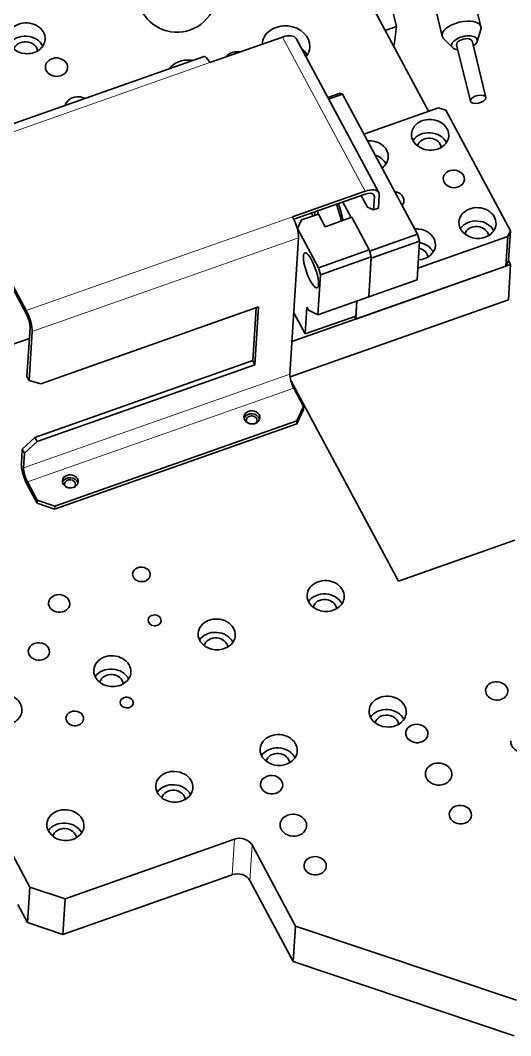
# Model space of a CAD drawing. Header units: millimetres. Extents: x 50851 to 121906, y -34238 to -12059.
# Drawn here: x 119144.26 to 119159.03, y -27282.46 to -27251.83 of the extents above; entities that cross this region are included whole.
import ezdxf

# ---------------------------------------------------------------- set-up
doc = ezdxf.new("R2010")
doc.units = ezdxf.units.MM
doc.layers.add('标注线', color=3, linetype='Continuous', lineweight=25)

# ---------------------------------------------------------------- blocks, each defined once
blk = doc.blocks.new('WWDA8SD8')
at = {"color": 7, "lineweight": 35}
for p, q in [((120985.91, -28174.07), (121037.34, -28270.1)), ((120955.06, -28251.76), (120982.41, -28242.12)), ((120987.48, -28242.64), (121018.6, -28300.74)), ((121047.92, -28245.02), (121053.12, -28266.29)), ((121053.75, -28243.59), (121058.94, -28264.87)), ((120852.57, -28284.83), (120952.85, -28249.46)), ((121004.98, -28263.69), (121033.23, -28316.44)), ((121013.01, -28278.69), (121041.16, -28268.76)), ((121068.16, -28315.14), (121043.8, -28269.65)), ((120885.83, -28346.36), (120854.71, -28288.25)), ((120885.9, -28345.24), (120854.78, -28287.13)), ((120986.18, -28309.87), (121013.53, -28300.22)), ((120986.64, -28310.8), (121013.46, -28301.34)), ((120988.42, -28317.81), (120985.13, -28369.2)), ((121033.33, -28329.24), (121067.16, -28317.31)), ((120995.89, -28329.07), (121015.03, -28322.32)), ((120996.64, -28331.72), (121015.78, -28324.96)), ((121068.27, -28327.84), (120985.92, -28356.88)), ((121066.44, -28328.48), (121009.92, -28348.42)), ((121067.41, -28341.24), (120985.19, -28370.24)), ((120995.67, -28346.79), (121014.82, -28340.04)), ((120891.34, -28372.8), (120973.39, -28343.86)), ((120971.99, -28365.64), (120973.39, -28343.86)), ((121010, -28347.31), (120990.85, -28354.06)), ((120889.13, -28393.05), (120971.17, -28364.12)), ((120889.95, -28394.58), (120971.99, -28365.64)), ((121026.02, -28447.28), (120985.49, -28371.59)), ((120896.57, -28420.08), (120987.73, -28387.92)), ((120987.8, -28386.8), (120896.64, -28418.96)), ((121069.78, -28431.84), (121026.02, -28447.28)), ((120874.99, -28539.64), (120887.27, -28562.58)), ((120964.29, -28544.5), (120900.48, -28567.01)), ((120970.9, -28546.71), (120987.28, -28577.3)), ((120899.62, -28580.41), (120963.44, -28557.91)), ((120986.42, -28590.7), (120970.04, -28560.12)), ((121070.51, -28605.21), (120987.28, -28577.3)), ((121069.65, -28618.62), (120986.42, -28590.7))]:
    blk.add_line(p, q, dxfattribs=at)
at = {"color": 7, "lineweight": 35, "ltscale": 0.168696}
blk.add_line((121025.34, -28238.19), (121023.63, -28231.66), dxfattribs=at)
at = {"color": 7, "lineweight": 35, "ltscale": 0.218995}
for p, q in [((121055.01, -28229.76), (121057.09, -28238.27)), ((121040.44, -28233.32), (121042.51, -28241.83))]:
    blk.add_line(p, q, dxfattribs=at)
at = {"color": 7, "lineweight": 35, "ltscale": 0.113417}
blk.add_line((121025.34, -28238.19), (121021.06, -28239.7), dxfattribs=at)
at = {"color": 7, "lineweight": 35, "ltscale": 0.177793}
blk.add_line((121025.34, -28238.19), (121024.44, -28245.24), dxfattribs=at)
at = {"color": 7, "lineweight": 35, "ltscale": 0.117688}
blk.add_line((121055.67, -28243.81), (121057.04, -28239.31), dxfattribs=at)
at = {"color": 7, "lineweight": 13}
for p, q in [((120982.41, -28242.12), (121013.53, -28300.22)), ((120854.78, -28287.13), (120955.06, -28251.76)), ((120885.9, -28345.24), (120986.18, -28309.87)), ((120988.42, -28317.81), (120888.15, -28353.18)), ((120884.85, -28404.57), (120985.13, -28369.2)), ((120986.63, -28374.49), (120886.35, -28409.86))]:
    blk.add_line(p, q, dxfattribs=at)
at = {"color": 7, "lineweight": 35, "ltscale": 0.117689}
blk.add_line((121046.33, -28246.09), (121043.03, -28242.73), dxfattribs=at)
at = {"color": 7, "lineweight": 35, "ltscale": 0.009112}
blk.add_line((121024.44, -28245.24), (121024.09, -28245.36), dxfattribs=at)
at = {"color": 7, "lineweight": 35, "ltscale": 0.123759}
blk.add_line((120999.42, -28264.92), (121004.08, -28263.27), dxfattribs=at)
at = {"color": 7, "lineweight": 35, "ltscale": 0.138693}
blk.add_line((120999.74, -28265.53), (121004.98, -28263.69), dxfattribs=at)
at = {"color": 7, "lineweight": 35, "ltscale": 0.02453}
blk.add_line((121004.08, -28263.27), (121004.98, -28263.69), dxfattribs=at)
at = {"color": 7, "lineweight": 35, "ltscale": 0.069674}
blk.add_line((121041.16, -28268.76), (121043.8, -28269.65), dxfattribs=at)
at = {"color": 7, "lineweight": 35, "ltscale": 0.166684}
blk.add_line((121005.05, -28304.31), (121008.2, -28310.18), dxfattribs=at)
at = {"color": 7, "lineweight": 35, "ltscale": 0.126}
blk.add_line((121014.41, -28306.29), (121012.03, -28301.84), dxfattribs=at)
at = {"color": 7, "lineweight": 13, "ltscale": 0.029393}
blk.add_line((121016.41, -28301.25), (121016.96, -28302.29), dxfattribs=at)
at = {"color": 7, "lineweight": 35, "ltscale": 0.12594}
for p, q in [((121016.64, -28307.32), (121016.96, -28302.29)), ((121018.78, -28301.65), (121018.46, -28306.67))]:
    blk.add_line(p, q, dxfattribs=at)
at = {"color": 7, "lineweight": 35, "ltscale": 0.061328}
blk.add_line((121016.64, -28307.32), (121014.41, -28306.29), dxfattribs=at)
at = {"color": 7, "lineweight": 35, "ltscale": 0.048333}
blk.add_line((121016.64, -28307.32), (121018.46, -28306.67), dxfattribs=at)
at = {"color": 7, "lineweight": 35, "ltscale": 0.089744}
blk.add_line((120989.51, -28311.09), (120988.01, -28314.35), dxfattribs=at)
at = {"color": 7, "lineweight": 35, "ltscale": 0.169164}
blk.add_line((120989.51, -28311.09), (120995.9, -28308.84), dxfattribs=at)
at = {"color": 7, "lineweight": 35, "ltscale": 0.135511}
blk.add_line((120998.46, -28313.62), (120995.9, -28308.84), dxfattribs=at)
at = {"color": 7, "lineweight": 35, "ltscale": 0.265827}
blk.add_line((121008.48, -28310.08), (120998.46, -28313.62), dxfattribs=at)
at = {"color": 7, "lineweight": 35, "ltscale": 0.34694}
blk.add_line((121015.03, -28322.32), (121008.48, -28310.08), dxfattribs=at)
at = {"color": 7, "lineweight": 35, "ltscale": 0.006375}
blk.add_line((120988.01, -28314.35), (120987.99, -28314.61), dxfattribs=at)
at = {"color": 7, "lineweight": 35, "ltscale": 0.417398}
blk.add_line((120995.89, -28329.07), (120988.01, -28314.35), dxfattribs=at)
at = {"color": 7, "lineweight": 35, "ltscale": 0.059828}
blk.add_line((121068.16, -28315.14), (121067.16, -28317.31), dxfattribs=at)
at = {"color": 7, "lineweight": 35, "ltscale": 0.279866}
blk.add_line((121068.16, -28315.14), (121067.45, -28326.31), dxfattribs=at)
at = {"color": 7, "lineweight": 35, "ltscale": 0.478687}
blk.add_line((121015.17, -28322.81), (121033.23, -28316.44), dxfattribs=at)
at = {"color": 7, "lineweight": 35, "ltscale": 0.483321}
blk.add_line((121015.75, -28325.52), (121033.98, -28319.09), dxfattribs=at)
at = {"color": 7, "lineweight": 35, "ltscale": 0.363825}
blk.add_line((121033.05, -28333.61), (121033.98, -28319.09), dxfattribs=at)
at = {"color": 7, "lineweight": 35, "ltscale": 0.068746}
for p, q in [((121033.23, -28316.44), (121033.98, -28319.09)), ((121015.03, -28322.32), (121015.78, -28324.96))]:
    blk.add_line(p, q, dxfattribs=at)
at = {"color": 7, "lineweight": 35, "ltscale": 0.279868}
blk.add_line((121067.16, -28317.31), (121066.44, -28328.48), dxfattribs=at)
at = {"color": 7, "lineweight": 35, "ltscale": 0.377736}
for p, q in [((121014.82, -28340.04), (121015.78, -28324.96)), ((120995.67, -28346.79), (120996.64, -28331.72))]:
    blk.add_line(p, q, dxfattribs=at)
at = {"color": 7, "lineweight": 35, "ltscale": 0.363827}
blk.add_line((121014.82, -28340.04), (121015.75, -28325.52), dxfattribs=at)
at = {"color": 7, "lineweight": 35, "ltscale": 0.05983}
blk.add_line((121067.45, -28326.31), (121066.44, -28328.48), dxfattribs=at)
at = {"color": 7, "lineweight": 35, "ltscale": 0.043342}
blk.add_line((121067.45, -28326.31), (121068.27, -28327.84), dxfattribs=at)
at = {"color": 7, "lineweight": 35, "ltscale": 0.068748}
blk.add_line((120995.89, -28329.07), (120996.64, -28331.72), dxfattribs=at)
at = {"color": 7, "lineweight": 35, "ltscale": 0.33584}
for p, q in [((121068.27, -28327.84), (121067.41, -28341.24)), ((120887.27, -28562.58), (120886.41, -28575.98)), ((120987.28, -28577.3), (120986.42, -28590.7))]:
    blk.add_line(p, q, dxfattribs=at)
at = {"color": 7, "lineweight": 35, "ltscale": 0.483322}
blk.add_line((121014.82, -28340.04), (121033.05, -28333.61), dxfattribs=at)
at = {"color": 7, "lineweight": 35, "ltscale": 0.170476}
blk.add_line((121009.92, -28348.42), (121010.36, -28341.61), dxfattribs=at)
at = {"color": 7, "lineweight": 35, "ltscale": 0.142572}
blk.add_line((121010, -28347.31), (121010.36, -28341.61), dxfattribs=at)
at = {"color": 7, "lineweight": 35, "ltscale": 0.499141}
blk.add_line((120971.17, -28364.12), (120972.45, -28344.19), dxfattribs=at)
at = {"color": 7, "lineweight": 35, "ltscale": 0.224697}
blk.add_line((120986.61, -28346.13), (120990.85, -28354.06), dxfattribs=at)
at = {"color": 7, "lineweight": 35, "ltscale": 0.251962}
blk.add_line((120990.85, -28354.06), (120991.5, -28344), dxfattribs=at)
at = {"color": 7, "lineweight": 35, "ltscale": 0.032523}
blk.add_line((120992.11, -28345.15), (120991.5, -28344), dxfattribs=at)
at = {"color": 7, "lineweight": 35, "ltscale": 0.098125}
blk.add_line((120992.11, -28345.15), (120995.67, -28346.79), dxfattribs=at)
at = {"color": 7, "lineweight": 35, "ltscale": 0.02597}
blk.add_line((121009.92, -28348.42), (121009.43, -28347.5), dxfattribs=at)
at = {"color": 7, "lineweight": 35, "ltscale": 0.461779}
blk.add_line((120886.15, -28370.08), (120887.33, -28351.65), dxfattribs=at)
at = {"color": 7, "lineweight": 35, "ltscale": 0.46178}
blk.add_line((120888.15, -28353.18), (120886.97, -28371.61), dxfattribs=at)
at = {"color": 7, "lineweight": 35, "ltscale": 0.192809}
blk.add_line((120879.79, -28358.27), (120887.07, -28355.71), dxfattribs=at)
at = {"color": 7, "lineweight": 35, "ltscale": 0.043368}
for p, q in [((120971.99, -28365.64), (120971.17, -28364.12)), ((120884.39, -28397.45), (120885.21, -28398.98))]:
    blk.add_line(p, q, dxfattribs=at)
at = {"color": 7, "lineweight": 35, "ltscale": 0.043367}
for p, q in [((120886.15, -28370.08), (120886.97, -28371.61)), ((120889.13, -28393.05), (120889.95, -28394.58))]:
    blk.add_line(p, q, dxfattribs=at)
at = {"color": 7, "lineweight": 35, "ltscale": 0.113418}
blk.add_line((120891.34, -28372.8), (120886.97, -28371.61), dxfattribs=at)
at = {"color": 7, "lineweight": 35, "ltscale": 0.195151}
for p, q in [((120990.31, -28381.37), (120986.63, -28374.49)), ((120886.28, -28410.98), (120889.96, -28417.86))]:
    blk.add_line(p, q, dxfattribs=at)
at = {"color": 7, "lineweight": 35, "ltscale": 0.149572}
for p, q in [((120990.24, -28382.49), (120987.73, -28387.92)), ((120990.31, -28381.37), (120987.8, -28386.8))]:
    blk.add_line(p, q, dxfattribs=at)
at = {"color": 7, "lineweight": 35, "ltscale": 0.027987}
for p, q in [((120990.24, -28382.49), (120990.31, -28381.37)), ((120987.73, -28387.92), (120987.8, -28386.8)), ((120896.57, -28420.08), (120896.64, -28418.96))]:
    blk.add_line(p, q, dxfattribs=at)
at = {"color": 7, "lineweight": 35, "ltscale": 0.161641}
blk.add_line((120884.39, -28397.45), (120889.13, -28393.05), dxfattribs=at)
at = {"color": 7, "lineweight": 35, "ltscale": 0.161639}
blk.add_line((120885.21, -28398.98), (120889.95, -28394.58), dxfattribs=at)
at = {"color": 7, "lineweight": 35, "ltscale": 0.139933}
for p, q in [((120884.04, -28403.04), (120884.39, -28397.45)), ((120884.85, -28404.57), (120885.21, -28398.98))]:
    blk.add_line(p, q, dxfattribs=at)
at = {"color": 7, "lineweight": 35, "ltscale": 0.195153}
blk.add_line((120890.04, -28416.74), (120886.35, -28409.86), dxfattribs=at)
at = {"color": 7, "lineweight": 35, "ltscale": 0.027985}
blk.add_line((120889.96, -28417.86), (120890.04, -28416.74), dxfattribs=at)
at = {"color": 7, "lineweight": 35, "ltscale": 0.174178}
for p, q in [((120896.57, -28420.08), (120889.96, -28417.86)), ((120896.64, -28418.96), (120890.04, -28416.74))]:
    blk.add_line(p, q, dxfattribs=at)
at = {"color": 7, "lineweight": 13, "ltscale": 0.33584}
for p, q in [((120964.29, -28544.5), (120963.44, -28557.91)), ((120970.9, -28546.71), (120970.04, -28560.12))]:
    blk.add_line(p, q, dxfattribs=at)
at = {"color": 7, "lineweight": 35, "ltscale": 0.348357}
blk.add_line((120887.27, -28562.58), (120900.48, -28567.01), dxfattribs=at)
at = {"color": 7, "lineweight": 35, "ltscale": 0.335837}
blk.add_line((120900.48, -28567.01), (120899.62, -28580.41), dxfattribs=at)
at = {"color": 7, "lineweight": 35, "ltscale": 0.195154}
blk.add_line((120886.41, -28575.98), (120882.73, -28569.1), dxfattribs=at)
at = {"color": 7, "lineweight": 35, "ltscale": 0.348356}
blk.add_line((120886.41, -28575.98), (120899.62, -28580.41), dxfattribs=at)
at = {"color": 7, "lineweight": 35}
for centre, radius, start, end in [((120942.64, -28225.3), 15, 167.6842, 255.1554), ((120942.64, -28225.3), 15, 255.1554, 347.6842), ((120937.63, -28327.28), 59.82, 17.5164, 18.6972), ((120935.06, -28328.18), 63.76, 17.6337, 18.7414)]:
    blk.add_arc(centre, radius, start, end, dxfattribs=at)
for centre, major_axis, ratio, start_param, end_param in [((120885.99, -28242.6), (-6.99, 0.45), 0.828673, 3.141697, 6.28329), ((120983.68, -28245.38), (-8.98, 0.58), 0.828673, 4.687619, 6.283152), ((120983.68, -28245.38), (-8.98, 0.58), 0.828673, 3.141559, 4.687619), ((121049.8, -28240.05), (7.29, 1.78), 0.482352, 6.283116, 9.424708), ((121049.8, -28240.05), (7.29, 1.78), 0.482352, 6.004244, 6.100303), ((121049.8, -28240.05), (7.29, 1.78), 0.482352, 6.100303, 6.283116), ((120885.99, -28242.6), (-6.99, 0.45), 0.828673, 0.000104, 1.546026), ((120885.67, -28247.62), (-6.99, 0.45), 0.828673, 3.590767, 5.834011), ((120885.99, -28242.6), (-6.99, 0.45), 0.828673, 1.546026, 3.141697), ((120982.19, -28245.47), (5.29, 2.83), 0.497707, 6.283169, 7.554242), ((121049.8, -28240.05), (7.29, 1.78), 0.482352, 3.141523, 3.42053), ((121050.84, -28244.3), (4.86, 1.19), 0.482352, 6.004244, 9.241896), ((121050.84, -28244.3), (-2.91, -0.71), 0.482352, 3.141523, 6.283116), ((120885.67, -28247.62), (-4.49, 0.29), 0.828673, 4.687619, 6.13264), ((120885.67, -28247.62), (-4.49, 0.29), 0.828673, 3.292138, 4.687619), ((120983.68, -28245.38), (-8.98, 0.58), 0.828673, 6.283152, 6.287452), ((120983.29, -28251.52), (-8.98, 0.58), 0.828673, 3.567096, 4.024739), ((120983.68, -28245.38), (-8.98, 0.58), 0.828673, 2.616726, 3.141559), ((121050.84, -28244.3), (4.86, 1.19), 0.482352, 2.958711, 3.42053), ((121050.84, -28244.3), (4.86, 1.19), 0.482352, 3.42053, 4.068888), ((121050.84, -28244.3), (4.86, 1.19), 0.482352, 5.35589, 6.004244), ((120897.29, -28253.47), (-4.18, 0.27), 0.828673, 4.687619, 6.28329), ((120897.29, -28253.47), (-4.18, 0.27), 0.828673, 3.141697, 4.687619), ((120947.22, -28258.24), (-8.98, 0.58), 0.828673, 4.687619, 5.77734), ((120947.22, -28258.24), (-8.98, 0.58), 0.828673, 4.597899, 4.687619), ((120954.84, -28255.11), (2, -5.66), 0.256102, 2.111662, 3.141593), ((120965.45, -28251.81), (-4.99, 0.32), 0.828673, 4.687619, 5.802529), ((120965.45, -28251.81), (-4.99, 0.32), 0.828673, 4.572709, 4.687619), ((120897.29, -28253.47), (-4.18, 0.27), 0.828673, 0.000104, 3.141697), ((120905.48, -28268.77), (-4.99, 0.32), 0.828673, 4.687619, 6.148491), ((120905.48, -28268.77), (-4.99, 0.32), 0.828673, 4.226747, 4.687619), ((121056.03, -28265.58), (-2.91, -0.71), 0.482352, 6.100303, 6.283116), ((121056.03, -28265.58), (-2.91, -0.71), 0.482352, 3.141523, 6.100303), ((121056.03, -28265.58), (-2.91, -0.71), 0.482352, 6.283116, 9.241896), ((121056.03, -28265.58), (-2.91, -0.71), 0.482352, 2.958711, 3.141523), ((121037.96, -28278.98), (6.99, -0.45), 0.828673, 1.546026, 3.141697), ((121037.96, -28278.98), (6.99, -0.45), 0.828673, 0.000104, 1.546026), ((121015.17, -28287.02), (6.99, -0.45), 0.828673, 1.546026, 1.737478), ((121015.17, -28287.02), (6.99, -0.45), 0.828673, 0.000104, 1.546026), ((121037.96, -28278.98), (6.99, -0.45), 0.828673, 3.141697, 6.28329), ((121037.64, -28284.01), (-6.99, 0.45), 0.828673, 3.590767, 5.834011), ((121037.64, -28284.01), (-4.49, 0.29), 0.828673, 4.687619, 6.13264), ((121037.64, -28284.01), (-4.49, 0.29), 0.828673, 3.292138, 4.687619), ((121014.85, -28292.04), (-6.99, 0.45), 0.828673, 3.590767, 4.410766), ((121015.17, -28287.02), (6.99, -0.45), 0.828673, 5.49618, 6.28329), ((121046.86, -28295.61), (3.99, -0.26), 0.828673, 1.546026, 3.141697), ((121046.86, -28295.61), (3.99, -0.26), 0.828673, 0.000104, 1.546026), ((121046.86, -28295.61), (3.99, -0.26), 0.828673, 3.141697, 6.28329), ((121013.31, -28303.58), (-3.53, -1.89), 0.497707, 3.141576, 4.41265), ((121013.31, -28303.58), (-5.29, -2.83), 0.497707, 3.141576, 4.41265), ((121013.31, -28303.58), (-5.29, -2.83), 0.497707, 2.841853, 3.141576), ((121024.07, -28303.65), (3.99, -0.26), 0.828673, 0.000104, 1.485569), ((121013.31, -28303.58), (-3.53, -1.89), 0.497707, 2.841853, 3.141576), ((121024.07, -28303.65), (3.99, -0.26), 0.828673, 5.747936, 6.28329), ((120990.29, -28308.69), (3.83, -10.85), 0.256102, 1.395415, 1.503429), ((120998.49, -28305.8), (-5.49, 15.56), 0.256102, 4.249759, 4.665455), ((120999.4, -28305.48), (5.16, -14.62), 0.256102, 1.075722, 1.520832), ((121055.77, -28312.24), (6.99, -0.45), 0.828673, 0.000104, 3.141697), ((120985.97, -28313.22), (-2, 5.66), 0.256102, 3.682459, 5.253255), ((121055.77, -28312.24), (6.99, -0.45), 0.828673, 3.141697, 4.687619), ((121055.45, -28317.27), (-6.99, 0.45), 0.828673, 3.590767, 5.834011), ((121032.98, -28320.28), (6.99, -0.45), 0.828673, 1.546026, 1.737478), ((121032.98, -28320.28), (6.99, -0.45), 0.828673, 0.000104, 1.546026), ((121055.45, -28317.27), (-4.49, 0.29), 0.828673, 4.687619, 6.13264), ((121055.77, -28312.24), (6.99, -0.45), 0.828673, 4.687619, 6.28329), ((121055.45, -28317.27), (-4.49, 0.29), 0.828673, 3.292138, 4.687619), ((121032.66, -28325.3), (-6.99, 0.45), 0.828673, 3.590767, 4.580665), ((120993.08, -28330.07), (-2.33, 6.6), 0.256102, 0, 3.141593), ((120993.08, -28330.07), (-2.33, 6.6), 0.256102, 3.182456, 6.283185), ((121032.98, -28320.28), (6.99, -0.45), 0.828673, 4.844206, 6.28329), ((121032.66, -28325.3), (-4.49, 0.29), 0.828673, 3.292138, 4.506556), ((120993.08, -28330.07), (-2.33, 6.6), 0.256102, 3.141593, 3.182456), ((120885.69, -28348.59), (1.33, -3.77), 0.256102, 0.540866, 2.111662), ((120885.69, -28348.59), (2, -5.66), 0.256102, 0.540866, 2.111662), ((120986.77, -28372.26), (-1.33, 3.77), 0.256102, 0.540866, 2.111662), ((120970.85, -28385.51), (-2.99, 0.19), 0.828673, 3.141697, 6.28329), ((120970.78, -28386.63), (-2.99, 0.19), 0.828673, 3.368692, 6.056086), ((120970.78, -28386.63), (-2.06, 0.13), 0.828673, 4.687619, 6.28329), ((120970.78, -28386.63), (-2.06, 0.13), 0.828673, 3.141697, 4.687619), ((120970.85, -28385.51), (-2.99, 0.19), 0.828673, 0.000104, 3.116823), ((120970.78, -28386.63), (-2.06, 0.13), 0.828673, 0.000104, 0.546288), ((120970.78, -28386.63), (-2.06, 0.13), 0.828673, 2.595791, 3.141697), ((120970.85, -28385.51), (-2.99, 0.19), 0.828673, 3.116823, 3.141697), ((120886.49, -28407.63), (-2, 5.66), 0.256102, 0.540866, 2.111662), ((120886.49, -28407.63), (-1.33, 3.77), 0.256102, 0.540866, 2.111662), ((120902.48, -28409.63), (-2.99, 0.19), 0.828673, 3.141697, 6.28329), ((120902.48, -28409.63), (-2.99, 0.19), 0.828673, 0.000104, 3.116823), ((120902.41, -28410.74), (-2.99, 0.19), 0.828673, 3.368692, 6.056086), ((120902.41, -28410.74), (-2.06, 0.13), 0.828673, 0.000104, 0.546288), ((120902.41, -28410.74), (-2.06, 0.13), 0.828673, 4.687619, 6.28329), ((120902.41, -28410.74), (-2.06, 0.13), 0.828673, 3.141697, 4.687619), ((120902.41, -28410.74), (-2.06, 0.13), 0.828673, 2.595791, 3.141697), ((120902.48, -28409.63), (-2.99, 0.19), 0.828673, 3.116823, 3.141697), ((120929.26, -28444.7), (-3.32, 0.21), 0.828673, 3.141697, 6.28329), ((120929.26, -28444.7), (-3.32, 0.21), 0.828673, 0.000104, 1.546026), ((120929.26, -28444.7), (-3.32, 0.21), 0.828673, 1.546026, 3.141697), ((120998.61, -28452.86), (-6.99, 0.45), 0.828673, 3.141697, 6.28329), ((120898.27, -28455.63), (-3.99, 0.26), 0.828673, 3.141697, 6.28329), ((120998.61, -28452.86), (-6.99, 0.45), 0.828673, 0.000104, 1.546026), ((120998.29, -28457.88), (-6.99, 0.45), 0.828673, 3.590767, 5.834011), ((120998.61, -28452.86), (-6.99, 0.45), 0.828673, 1.546026, 3.141697), ((120898.27, -28455.63), (-3.99, 0.26), 0.828673, 0.000104, 1.546026), ((120898.27, -28455.63), (-3.99, 0.26), 0.828673, 1.546026, 3.141697), ((120998.29, -28457.88), (-4.49, 0.29), 0.828673, 4.687619, 6.13264), ((120998.29, -28457.88), (-4.49, 0.29), 0.828673, 3.292138, 4.687619), ((120934.22, -28462.04), (-2.45, 0.16), 0.828673, 3.141697, 6.28329), ((120957.59, -28467.33), (-6.99, 0.45), 0.828673, 3.141697, 6.28329), ((120934.22, -28462.04), (-2.45, 0.16), 0.828673, 0.000104, 1.546026), ((120934.22, -28462.04), (-2.45, 0.16), 0.828673, 1.546026, 3.141697), ((120957.59, -28467.33), (-6.99, 0.45), 0.828673, 0.000104, 1.546026), ((120957.27, -28472.35), (-6.99, 0.45), 0.828673, 3.590767, 5.834011), ((120957.27, -28472.35), (-4.49, 0.29), 0.828673, 4.687619, 6.13264), ((120957.59, -28467.33), (-6.99, 0.45), 0.828673, 1.546026, 3.141697), ((120957.27, -28472.35), (-4.49, 0.29), 0.828673, 3.292138, 4.687619), ((120890.65, -28473.77), (-3.99, 0.26), 0.828673, 3.141697, 6.28329), ((120890.65, -28473.77), (-3.99, 0.26), 0.828673, 0.000104, 1.546026), ((120890.65, -28473.77), (-3.99, 0.26), 0.828673, 1.546026, 3.141697), ((120918.3, -28481.18), (-6.99, 0.45), 0.828673, 3.141697, 6.28329), ((120918.3, -28481.18), (-6.99, 0.45), 0.828673, 0.000104, 1.546026), ((120917.98, -28486.21), (-6.99, 0.45), 0.828673, 3.590767, 5.834011), ((120917.98, -28486.21), (-4.49, 0.29), 0.828673, 4.687619, 6.13264), ((120918.3, -28481.18), (-6.99, 0.45), 0.828673, 1.546026, 3.141697), ((120917.98, -28486.21), (-4.49, 0.29), 0.828673, 3.292138, 4.687619), ((121063.03, -28488.63), (-4.18, 0.27), 0.828673, 0.000038, 2.546026), ((121063.03, -28488.63), (-4.18, 0.27), 0.828673, 3.141631, 6.283223), ((120877.28, -28495.65), (-6.99, 0.45), 0.828673, 3.141697, 6.28329), ((120923.71, -28493.02), (-2.45, 0.16), 0.828673, 3.141697, 6.28329), ((121021.95, -28496.44), (-6.99, 0.45), 0.828673, 3.141697, 6.28329), ((121063.03, -28488.63), (-4.18, 0.27), 0.828673, 2.546026, 3.141631), ((120923.71, -28493.02), (-2.45, 0.16), 0.828673, 0.000104, 1.546026), ((120923.71, -28493.02), (-2.45, 0.16), 0.828673, 1.546026, 3.141697), ((121021.95, -28496.44), (-6.99, 0.45), 0.828673, 0.000104, 1.546026), ((121021.63, -28501.46), (-6.99, 0.45), 0.828673, 3.590767, 5.834011), ((120877.28, -28495.65), (-6.99, 0.45), 0.828673, 1.546026, 3.141697), ((120904.16, -28499), (-3.32, 0.21), 0.828673, 0.000104, 1.546026), ((120904.16, -28499), (-3.32, 0.21), 0.828673, 3.141697, 6.28329), ((120904.16, -28499), (-3.32, 0.21), 0.828673, 1.546026, 3.141697), ((121021.63, -28501.46), (-4.49, 0.29), 0.828673, 4.687619, 6.13264), ((121021.95, -28496.44), (-6.99, 0.45), 0.828673, 1.546026, 3.141697), ((121021.63, -28501.46), (-4.49, 0.29), 0.828673, 3.292138, 4.687619), ((121032.96, -28504.69), (-4.18, 0.27), 0.828673, 3.141697, 6.28329), ((120980.93, -28510.91), (-6.99, 0.45), 0.828673, 3.141697, 6.28329), ((121032.96, -28504.69), (-4.18, 0.27), 0.828673, 0.000104, 1.546026), ((121032.96, -28504.69), (-4.18, 0.27), 0.828673, 1.546026, 3.141697), ((121073.27, -28507.75), (-4.99, 0.32), 0.828673, 0.000038, 3.141631), ((120980.93, -28510.91), (-6.99, 0.45), 0.828673, 0.000104, 1.546026), ((120980.61, -28515.93), (-6.99, 0.45), 0.828673, 3.590767, 5.834011), ((120980.93, -28510.91), (-6.99, 0.45), 0.828673, 1.546026, 3.141697), ((120980.61, -28515.93), (-4.49, 0.29), 0.828673, 4.687619, 6.13264), ((120980.61, -28515.93), (-4.49, 0.29), 0.828673, 3.292138, 4.687619), ((120941.64, -28524.77), (-6.99, 0.45), 0.828673, 3.141697, 6.28329), ((121041.15, -28519.98), (-4.99, 0.32), 0.828673, 3.141697, 6.28329), ((120978.27, -28523.98), (-4.18, 0.27), 0.828673, 3.141697, 6.28329), ((121041.15, -28519.98), (-4.99, 0.32), 0.828673, 0.000104, 1.546026), ((121041.15, -28519.98), (-4.99, 0.32), 0.828673, 1.546026, 3.141697), ((120941.64, -28524.77), (-6.99, 0.45), 0.828673, 0.000104, 1.546026), ((120941.32, -28529.79), (-6.99, 0.45), 0.828673, 3.590767, 5.834011), ((120941.32, -28529.79), (-4.49, 0.29), 0.828673, 4.687619, 6.13264), ((120941.64, -28524.77), (-6.99, 0.45), 0.828673, 1.546026, 3.141697), ((120941.32, -28529.79), (-4.49, 0.29), 0.828673, 3.292138, 4.687619), ((120978.27, -28523.98), (-4.18, 0.27), 0.828673, 0.000104, 1.546026), ((120978.27, -28523.98), (-4.18, 0.27), 0.828673, 1.546026, 3.141697), ((120900.62, -28539.23), (-6.99, 0.45), 0.828673, 3.141697, 6.28329), ((121049.34, -28535.27), (-4.18, 0.27), 0.828673, 3.141697, 6.28329), ((120986.46, -28539.27), (-4.99, 0.32), 0.828673, 3.141697, 6.28329), ((121049.34, -28535.27), (-4.18, 0.27), 0.828673, 0.000104, 1.546026), ((121049.34, -28535.27), (-4.18, 0.27), 0.828673, 1.546026, 3.141697), ((120900.62, -28539.23), (-6.99, 0.45), 0.828673, 0.000104, 1.546026), ((120900.3, -28544.26), (-6.99, 0.45), 0.828673, 3.590767, 5.834011), ((120900.3, -28544.26), (-4.49, 0.29), 0.828673, 4.687619, 6.13264), ((120900.62, -28539.23), (-6.99, 0.45), 0.828673, 1.546026, 3.141697), ((120900.3, -28544.26), (-4.49, 0.29), 0.828673, 3.292138, 4.687619), ((120986.46, -28539.27), (-4.99, 0.32), 0.828673, 0.000104, 1.546026), ((120986.46, -28539.27), (-4.99, 0.32), 0.828673, 1.546026, 3.141697), ((120966.34, -28548.32), (-4.99, 0.32), 0.828673, 3.616823, 5.187619), ((120994.65, -28554.57), (-4.18, 0.27), 0.828673, 3.141697, 6.28329), ((120965.48, -28561.73), (-4.99, 0.32), 0.828673, 3.616823, 5.187619), ((120994.65, -28554.57), (-4.18, 0.27), 0.828673, 0.000104, 1.546026), ((120994.65, -28554.57), (-4.18, 0.27), 0.828673, 1.546026, 3.141697)]:
    blk.add_ellipse(centre, major_axis=major_axis, ratio=ratio, start_param=start_param, end_param=end_param, dxfattribs=at)

msp = doc.modelspace()

# ---------------------------------------------------------------- block references
at = {"layer": '标注线', "xscale": 0.07999999998719431, "yscale": 0.08000000000174623, "zscale": 0.08000000000000002}
msp.add_blockref('WWDA8SD8', (109473.565, -24992.966), dxfattribs=at)

doc.saveas('drawing.dxf')
